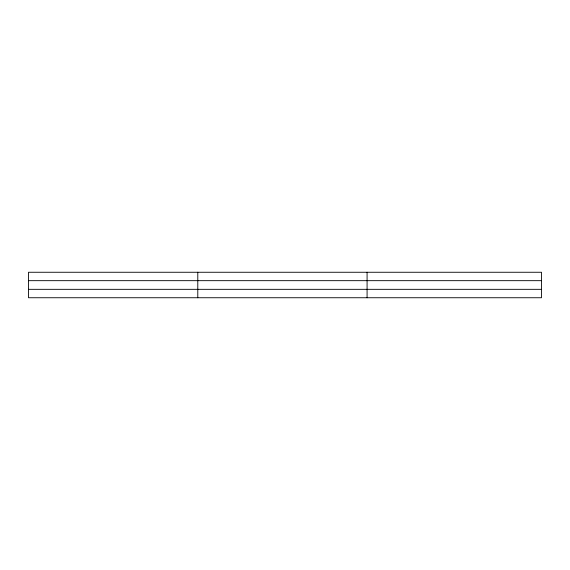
<?xml version="1.0" encoding="UTF-8"?>
<svg xmlns="http://www.w3.org/2000/svg" width="570" height="570" viewBox="0 0 570 570"><rect width="100%" height="100%" fill="white"/><g stroke="black" fill="none" stroke-linecap="round" stroke-linejoin="round"><path stroke-width="0.85" d="M197.79 272.261L197.79 297.74M367.08 272.261L367.08 297.74M541.5 289.332L541.5 297.74L28.5 297.74L28.5 272.261L541.5 272.261L541.5 289.332L28.5 289.332M28.5 280.668L541.5 280.668"/></g></svg>
